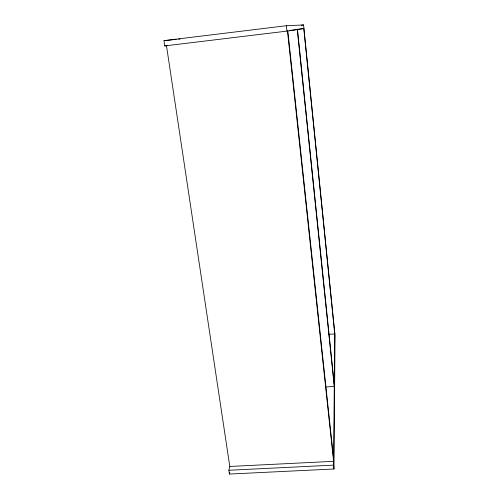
<?xml version="1.0" encoding="UTF-8"?>
<svg xmlns="http://www.w3.org/2000/svg" width="499" height="499" viewBox="0 0 499 499"><rect width="100%" height="100%" fill="white"/><g stroke="black" fill="none" stroke-linecap="round" stroke-linejoin="round"><path stroke-width="0.75" d="M333.974 468.998L335.035 335.496L303.579 24.95L286.382 25.717L163.965 40.656L164.757 45.914L287.474 31.044L333.594 461.326L229.796 466.465L228.873 470.258L229.446 474.05L333.974 468.998L333.557 465.137L334.748 332.64M229.446 474.05L229.808 472.534M303.941 28.537L286.962 31.119L286.382 25.717M164.757 45.914L167.046 45.621M301.277 25.231L303.579 24.95M296.861 29.404L303.785 28.562L334.735 333.931L328.573 334.367M289.551 30.489L297.261 29.553L334.268 386.444L325.71 386.974M163.965 40.656L172.404 39.814M173.939 39.664L176.247 39.433M178.548 39.209L180.083 39.053M228.873 470.258L333.557 465.137M166.479 45.696L229.796 466.465M287.817 30.988L333.619 458.756M297.485 29.522L334.28 384.679"/></g></svg>
